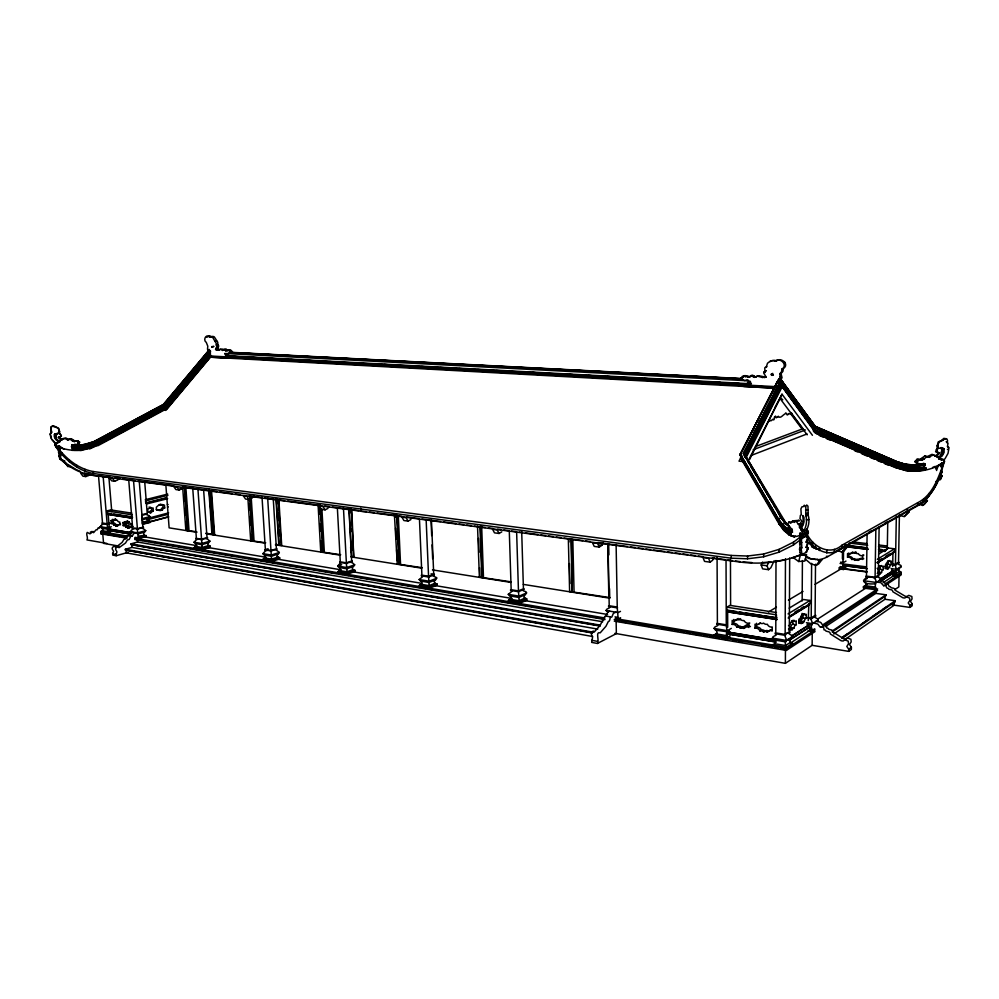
<?xml version="1.0" encoding="UTF-8"?>
<svg xmlns="http://www.w3.org/2000/svg" width="999" height="999" viewBox="0 0 999 999"><rect width="100%" height="100%" fill="white"/><g stroke="black" fill="none" stroke-linecap="round" stroke-linejoin="round"><path stroke-width="1.5" d="M89.71 448.301L80.969 450.474L71.891 450.349M755.044 628.196L755.044 624.188A4.858 4.133 54.3 0 0 759.003 623.975L759.939 623.051A4.408 3.759 54 0 0 763.623 623.114A3.946 3.372 53.6 0 0 767.332 624.238L768.169 625.549A4.221 3.609 53.2 0 0 772.202 626.947L772.19 631.043A4.983 4.233 52.8 0 0 768.156 631.218L767.207 632.142A3.309 2.81 53.2 0 0 763.573 632.055A3.734 3.172 53.5 0 0 759.977 630.981L759.115 629.657A4.383 3.721 53.9 0 0 755.044 628.196L756.568 627.272A4.383 3.721 53.8 0 1 760.639 628.721L761.5 630.044A3.734 3.172 53.4 0 1 765.084 631.118A3.309 2.81 53.1 0 1 768.718 631.206L769.667 630.294A4.97 4.221 52.7 0 1 772.289 629.707M756.568 627.272L756.58 623.264M763.648 553.995L747.552 556.031L731.218 555.444L93.294 471.54C77.348 468.706 64.46 457.417 55.395 444.518L55.569 446.453C64.635 459.365 77.522 470.654 93.456 473.514L731.218 558.191L747.552 558.791L763.648 556.78L763.648 553.995L779.108 549.35L793.468 542.145L806.343 532.529C811.925 546.166 829.17 556.518 841.932 545.217L917.619 502.759C933.266 494.955 938.748 476.436 944.355 461.176C940.146 477.447 933.466 496.79 917.557 505.182L917.619 502.759M940.259 458.354L941.058 459.765L942.457 459.165L944.067 460.427A1.286 1.186 -52.2 0 1 944.442 461.913L941.295 464.148A55.207 51.011 -54.1 0 1 922.402 470.616L918.705 471.004L919.105 469.955L923.95 467.27L923.788 465.921L925.261 465.447L924.412 463.686C921.877 464.972 914.809 464.073 917.831 460.951L919.804 459.715L922.327 460.114L926.872 456.793L929.507 457.342C931.143 455.02 935.027 454.27 936.875 456.73A2.16 1.986 -52.2 0 1 939.21 458.916L940.009 458.504M71.965 444.88L71.578 446.728L80.282 446.853L88.237 445.429L88.099 443.618C113.948 434.553 73.464 449.75 71.928 445.042C77.572 445.167 82.53 445.354 88.249 443.643L88.499 444.23L95.941 441.308L102.735 437.674M210.439 354.707L166.234 407.43L97.24 444.468L96.141 442.869C88.536 446.79 80.182 448.014 71.641 447.327L71.603 446.378L80.27 446.503L88.162 444.93L95.654 442.008L164.573 405.007L210.127 350.799M73.302 448.601C78.009 450.649 86.389 445.229 89.386 448.176L80.819 449.712L74.813 449.625M772.414 646.341L772.427 644.917L774.65 643.706L785.539 645.541L790.384 642.382L792.594 643.219L792.594 644.642M775.998 560.539L775.786 632.916L785.152 634.452L789.322 631.793L789.672 557.954M776.435 618.206L776.448 614.835L726.847 607.13L726.86 610.439L776.96 617.882M778.995 381.468L779.008 378.683L781.98 377.634L781.081 373.514L782.916 371.378L783.341 368.631C790.122 364.023 780.431 356.368 775.411 361.288A7.805 7.23 74 0 0 770.167 361.176L767.494 363.249L766.495 366.383L764.747 367.844L764.972 371.128L766.37 370.729M763.648 556.78L779.095 552.147L779.108 549.35M785.152 634.452L785.464 558.678M614.934 633.354L785.389 663.348L785.439 649.65M614.248 621.128L786.375 650.424C786.55 644.617 781.742 640.646 791.295 638.349C795.616 635.364 788.461 634.952 788.798 632.979L789.322 632.679C779.757 633.965 789.01 638.686 785.551 641.857L727.559 632.055L726.947 636.176M791.782 414.473L791.795 413.286C789.635 413.561 789.897 414.41 788.398 413.574C786.663 418.007 786.438 410.552 785.214 413.711C782.379 415.322 780.169 419.23 778.246 416.208A1.648 0.687 -85.5 0 1 777.122 416.858A2.198 0.912 -85.5 0 1 776.161 417.694A2.198 0.912 -85.5 0 1 775.549 416.096L774.325 417.195A1.723 0.724 -85.5 0 1 773.988 419.58A1.723 0.724 -85.5 0 1 773.014 419.143L770.941 420.854L769.954 420.279A2.522 1.061 -85.5 0 1 769.005 420.729L768.381 421.84M788.561 628.721A3.234 1.274 -82.2 0 1 789.048 629.133A3.646 1.436 -82.2 0 1 790.646 627.634L791.046 626.211A4.283 1.686 -82.3 0 1 792.856 624.288L792.881 620.292M779.095 552.147L793.456 544.979L793.468 542.145M788.536 629.695A4.87 1.923 -82.2 0 1 790.334 629.382L790.746 630.194A3.234 1.274 -82.2 0 1 792.357 629.67A3.659 1.436 -82.2 0 1 793.955 628.171L794.355 626.735A4.283 1.686 -82.3 0 1 796.166 624.812L796.191 620.804A4.745 1.861 -82.5 0 1 794.43 621.066L794.03 620.254A4.308 1.698 -82.4 0 1 792.382 620.754A4.745 1.873 -82.5 0 1 791.658 620.928M802.609 555.007L800.112 552.822L799.55 549.375L799.862 547.739L801.81 547.789L801.36 537.887M800.149 547.577L799.65 542.944L801.847 542.532M802.06 616.47L802.072 613.361M802.16 600.936L802.409 560.564M798.9 622.315A3.322 1.299 -82.4 0 1 799.362 622.652A3.322 1.299 -82.4 0 1 800.898 621.103L801.285 619.73A4.233 1.648 -82.4 0 1 803.009 617.857L803.034 613.823L805.219 614.16M806.343 532.529L806.33 535.389C811.912 549.025 829.195 559.24 841.895 547.914L919.305 504.195L922.564 505.432L924.412 504.383L927.397 500.649L925.024 498.738M806.28 618.356L806.305 614.323A3.809 1.474 -82.6 0 1 804.707 614.685L804.357 613.823A5.245 2.035 -82.6 0 1 802.709 614.422A4.745 1.848 -82.6 0 1 801.123 615.846L800.699 617.182A4.883 1.911 -82.5 0 1 798.913 619.155L798.888 623.401A4.246 1.661 -82.3 0 1 800.723 622.814L801.123 623.726A3.322 1.286 -82.4 0 1 802.647 623.164A3.334 1.299 -82.4 0 1 804.183 621.615L804.557 620.242A4.233 1.636 -82.4 0 1 806.28 618.356L803.009 617.857M806.056 547.302L807.642 548.376L806.018 552.534L808.191 548.601L807.429 547.04L806.056 547.302L807.679 543.131L806.093 542.057L807.704 537.874L806.131 536.8L808.366 532.467L807.642 532.617M806.717 546.94L808.228 542.557L806.093 542.057M808.241 620.654L808.853 603.571M789.185 608.141L803.471 599.5L810.027 600.461L810.002 603.733L789.347 616.458M808.154 617.407L811.213 617.882L811.613 563.324M812.537 544.655L812.562 541.833M812.237 633.541L812.15 645.317L848.675 651.373L851.36 649.462L851.385 647.29L849.5 644.567L851.173 641.92L850.936 639.285L847.602 637.999L845.803 639.135L843.905 638.898L833.129 632.155C833.079 628.608 828.358 630.556 828.046 628.309L826.772 628.034L826.523 626.098L825.324 625.099L820.479 627.197L819.018 625.749C817.919 622.889 815.471 624.213 813.498 622.639M815.509 564.223L815.109 615.396L811.213 617.882M815.634 548.713L815.659 545.604M819.43 550.561L819.455 547.777M826.785 553.034L826.81 550.274M142.42 523.414L141.983 515.322L147.253 513.948L146.803 514.76L149.375 515.709L149.813 517.082L147.827 519.492L150.35 522.315L142.507 524.413L142.42 523.414L150.262 521.316M834.377 549.375L834.34 552.097L841.895 547.839L841.932 545.217M842.419 557.617L842.482 551.398M843.431 559.49L843.531 550.699M838.973 568.918L843.481 569.505C841.645 565.509 844.167 562 842.407 558.366M863.748 558.778A3.734 3.347 47.2 0 0 860.002 558.803L858.029 560.402A2.935 2.61 47.7 0 0 854.894 560.364A2.947 2.622 48.1 0 0 851.785 559.465L851.036 558.379A3.746 3.334 48.6 0 0 847.527 557.242L847.564 553.721L848.713 553.059M847.527 557.242L848.675 556.568L848.7 554.233M848.675 651.373L848.713 649.2L851.385 647.29M775.411 361.288C780.344 356.793 788.273 365.447 781.955 369.031L781.53 371.778L779.695 373.913L780.594 378.047L779.008 378.683M862.537 555.082A4.296 3.859 47.4 0 0 863.81 555.094L862.674 555.769L862.624 559.452A3.746 3.347 47.3 0 0 858.865 559.49L858.029 560.402M867.107 534.128L866.483 576.123L875.087 577.26L878.333 575.187L879.12 527.035M875.087 577.26L875.848 528.883M825.349 626.71L875.811 593.381L875.861 590.334M876.235 588.536L876.223 589.81L863.398 588.049L863.411 586.775L865.371 585.714L875.374 587.075L876.235 588.536L863.411 586.775L867.095 584.427M877.621 572.577A3.222 1.124 -83.4 0 1 878.483 572.165L878.808 570.916A3.784 1.324 -83.4 0 1 880.231 569.33L880.294 565.771A3.809 1.336 -83.5 0 0 881.655 565.509L881.967 566.271A4.196 1.461 -83.5 0 0 883.328 566.158L883.266 569.717A3.784 1.324 -83.4 0 0 881.842 571.316L881.53 572.564A3.222 1.124 -83.4 0 0 880.269 573.788A2.847 0.999 -83.4 0 0 879.008 574.15L878.695 573.401A4.283 1.511 -83.3 0 0 877.796 573.076M833.753 634.015L885.002 599.263L885.064 595.591M875.811 593.381L886.001 594.805L885.988 595.716L832.217 631.967M887.287 549.338L887.774 521.515M888.323 568.706A2.935 1.011 -83.4 0 0 887.124 569.093L886.825 568.256A3.746 1.299 -83.4 0 0 885.401 568.656L885.464 564.872A4.308 1.498 -83.6 0 0 886.875 563.236L887.212 562.062A4.183 1.449 -83.6 0 0 888.461 560.914A4.633 1.598 -83.6 0 0 889.759 560.489L890.009 561.276A3.372 1.161 -83.6 0 0 891.258 561.063L891.195 564.66A3.746 1.286 -83.5 0 0 889.834 566.233L889.522 567.42A2.947 1.011 -83.5 0 0 888.323 568.706L885.301 568.319A2.935 1.024 -83.5 0 1 886.513 567.032L886.825 565.846A3.746 1.299 -83.5 0 1 888.186 564.285L888.248 560.689A3.359 1.161 -83.6 0 1 887.811 561.201M892.706 566.508L892.944 553.021L893.431 551.585L894.48 551.723L894.53 548.788L888.511 548.076L879.207 553.708M880.331 581.131L894.105 572.464L894.043 575.549L883.041 582.717M892.656 563.948L895.454 564.31L896.34 516.221M842.032 638.486L895.241 601.623L895.254 600.711L885.002 599.263M892.394 575.923L896.565 576.473L895.579 571.028L901.11 567.007L900.761 565.297L897.901 564.135L898.501 563.124C890.022 563.798 903.021 573.876 891.595 570.117M899.425 514.497L898.513 562.362L895.454 564.31M899.025 576.598L898.825 586.9L894.954 589.51M899.337 568.356L898.613 570.554L901.148 572.265L901.098 574.962L885.451 585.252M892.057 604.857L909.939 607.417L909.977 605.419L912.212 603.821L910.451 601.373L912.05 598.901L911.837 596.49L908.715 595.367L907.03 596.453L905.244 596.266L895.179 590.259C895.104 586.962 890.708 588.886 890.434 586.8L889.235 586.575L887.899 583.916L883.64 585.714L880.731 582.579L876.523 582.142M912.212 603.821L912.162 605.819L909.939 607.417M923.526 499.375L923.476 501.785L917.569 505.119M929.245 495.654L929.307 493.269M934.727 487.025L934.789 484.665M939.784 476.211L939.847 473.851M940.284 475.262L941.645 476.111L940.184 479.595L941.982 476.348L941.845 475.387L940.284 475.262L941.745 471.765L941.008 470.966M940.733 475.012L942.094 472.015L941.445 470.741M346.478 563.698L346.428 562.961M201.536 539.31L201.573 539.984M55.757 443.156L55.032 445.204L57.892 446.765A46.004 43.968 22.4 0 0 74.65 450.324L77.872 450.287L73.926 448.389L71.828 445.304C73.814 444.655 80.994 445.005 78.097 441.895L76.311 441.058L74.163 441.62L70.042 439.31L67.782 440.01L65.135 438.611L62.288 439.21M77.323 444.243L79.645 441.995L78.334 442.607M923.925 467.432C919.043 469.98 888.935 466.545 915.608 468.993L915.758 470.104L914.51 470.891L904.482 470.179L894.967 467.457L896.627 466.733L905.968 469.418L915.758 470.104L925.973 468.768L925.723 467.669L915.209 468.956L915.072 466.021L924.924 464.735M743.855 454.77L781.131 381.805L814.747 427.784L896.852 463.211L905.693 465.759L915.072 466.021L914.959 465.159L905.718 464.435L897.102 461.7L815.084 426.298L781.068 379.67L778.571 379.533M905.606 467.957L915.434 469.105L925.723 467.669M915.271 468.556L905.743 467.882L896.677 464.872L814.297 429.47L781.118 384.215L745.092 454.845M924.737 463.873C915.346 465.984 905.993 465.484 897.227 461.863L895.778 462.287M905.743 467.882L896.453 465.334L906.006 468.319L905.968 469.418L904.482 470.179M905.843 465.459L906.043 464.523L897.102 461.7M938.548 452.797L935.613 451.685L937.124 447.977L938.998 448.214L937.324 449.038L936.513 452.048L939.897 453.047L936.275 456.493A2.16 1.986 -52.3 0 1 938.61 458.666L939.21 458.916M208.629 352.734L208.416 349.812L207.492 349.225L207.792 346.191L206.281 342.395C202.697 340.197 206.044 333.304 209.565 336.975A5.894 4.058 80 0 1 212.537 337.175L216.221 343.381L216.845 346.503L215.597 349.55C218.506 351.336 221.778 347.14 224.275 350.199L226.186 349.013L227.46 350.524L230.494 349.837L232.405 351.848L231.506 352.884M216.009 345.017L217.807 344.755L218.656 346.228L217.869 348.913L215.597 349.55M54.346 434.34L57.58 433.379L55.482 434.115C51.798 435.177 56.781 442.495 59.765 441.533M54.645 434.053L54.82 437.112L56.681 439.835M941.745 453.484L941.383 451.236L942.294 451.61L942.656 453.846L938.773 458.391L942.169 455.956L944.105 452.46L944.08 448.763L942.219 448.576M55.944 434.765L56.156 438.136M137.974 536.688L137.999 538.848L146.216 536.575L146.129 535.551C138.774 534.964 137.3 538.886 137.512 530.956C138.099 526.386 131.468 528.983 130.37 531.68L131.493 532.917L132.692 531.967M764.972 371.128L763.661 372.977L766.233 377.21L762.337 377.447L757.404 376.136M765.072 372.565L765.634 370.941M137.375 528.821L137.425 529.47M800.174 542.332C799.063 539.472 799.887 527.909 801.685 536.126M56.119 443.007L57.368 443.369L58.179 441.933L59.628 442.033A1.811 1.723 19.7 0 1 61.551 440.01L58.217 437.5L60.727 436.763M57.368 443.369L57.667 442.457M110.052 528.296C107.168 529.058 102.135 529.532 100.325 526.698C103.109 522.152 104.982 525.237 109.952 523.688M88.237 445.267L80.307 446.69L80.444 444.992M80.744 448.576C85.764 450.786 94.493 441.72 97.852 445.729L167.158 408.504L211.039 356.106M81.069 449.85L80.969 450.474L80.794 448.863L73.364 448.763M137.462 529.358C141.633 527.31 142.645 527.971 145.742 530.619L144.83 532.005L137.762 534.015M194.031 542.232C196.691 539.323 197.465 538.149 201.598 539.86C205.769 537.649 206.768 538.449 209.902 541.121L208.953 542.544L201.91 544.692L195.18 543.518L194.031 542.232L201.748 543.518L209.902 541.121M107.093 523.876L107.143 524.512M262.912 553.658C265.709 550.536 266.583 549.425 271.029 551.211C275.175 548.813 276.149 549.775 279.333 552.472L278.334 553.958L271.353 556.256L264.086 554.982L262.912 553.658L271.278 555.044L279.333 552.472M945.991 438.573L938.223 441.908L936.975 446.628L938.098 447.852M942.981 440.334L940.234 441.283L938.348 443.469L937.874 446.99L938.998 448.214M354.695 564.81L353.658 566.358L346.753 568.806L338.898 567.444L337.699 566.046C340.534 562.325 341.87 562.287 346.416 563.548C350.299 561.613 351.586 561.663 354.695 564.81L346.79 567.557L337.699 566.046L341.658 564.685M419.168 579.557L422.577 576.81L421.928 575.911L428.583 576.997L433.753 575.024L433.191 576.011L436.638 577.659L435.701 579.857L428.933 582.492L420.404 581.006L419.168 579.557L429.108 581.206L436.8 578.234M923.838 467.008L915.109 468.219L905.618 467.544L896.528 464.935L897.377 462.038L815.084 426.298M915.109 468.219L905.618 467.544L905.693 465.759C932.279 467.382 899.35 466.346 897.04 462.937L815.047 427.547L781.418 381.518L744.118 454.533M781.068 379.67L743.368 453.696L781.068 379.995L815.234 426.748L897.227 461.863M809.015 422.964L814.435 430.369L896.827 465.684L896.627 466.733L813.149 430.769M806.131 536.8L808.366 532.467M346.416 563.548L347.153 574.288L355.045 571.49L354.982 570.329L353.072 569.63L346.915 571.803L339.822 570.616L337.999 571.59L338.062 572.752M508.279 594.33L511.85 591.458L511.188 590.509L518.481 591.708L523.451 589.572C521.216 591.583 526.823 590.684 526.573 592.919L525.424 594.605L518.843 597.464L509.54 595.841L508.279 594.33L519.168 596.141L526.573 592.919M59.141 445.954C60.29 447.739 59.391 455.007 61.189 459.415L63.586 460.564M608.291 612.35L606.156 610.564C605.719 608.254 611.625 608.379 609.228 606.555L617.257 607.867L618.281 620.229L620.616 619.043M941.62 466.945L940.496 466.57L942.307 462.849L941.395 465.334M714.148 628.458C713.698 626.048 719.854 626.173 717.394 624.25L726.285 625.711L727.21 631.768L715.459 630.119L714.148 628.458L727.409 630.669L731.318 628.371M774.65 643.706L775.474 641.158L772.439 638.124C772.002 635.651 778.283 635.789 775.786 633.816L785.152 635.339M802.647 623.164L798.963 622.165L799.412 620.179L801.673 619.043M814.347 616.97L818.131 619.243L816.982 621.753M876.16 577.36L878.321 575.986C875.911 578.009 883.541 577.559 880.619 580.556M71.641 447.327L80.482 447.327M867.369 568.668L842.781 565.484L843.381 563.886M917.606 461.838L915.584 460.951L917.781 458.828L922.327 460.114M806.942 419.98L814.11 430.157L896.59 465.784L906.006 468.319M814.297 429.47L814.747 427.784M814.435 429.832L781.118 384.215M897.002 463.149L815.047 427.547M897.214 462.862L815.321 427.51L815.534 426.71L781.068 379.995M814.535 431.356L814.809 430.319L781.118 384.777L785.189 390.322M58.117 447.952L59.64 458.529C68.681 467.095 80.082 473.551 92.532 475.299L739.472 561.975C762.175 564.922 785.926 562.175 806.68 552.185M59.266 451.573L58.417 452.297L59.328 451.348M802.422 529.72L803.171 529.47L803.72 531.056C806.405 526.635 807.367 520.317 805.793 515.584L805.856 507.642L804.307 505.194L803.358 506.605L801.885 506.855L800.898 508.903L801.273 514.897L800.386 515.347L799.974 518.731L801.772 521.103L799.874 524.05A2.597 1.061 84.1 0 1 801.123 527.509L801.997 527.709L802.422 529.72L800.836 529.845L800.399 527.847L799.525 527.647A2.597 1.049 84.1 0 0 798.276 524.188L795.941 520.941L794.43 522.39L792.482 520.991L790.733 523.264L788.785 522.14L787.924 523.663L788.773 526.698L792.269 529.22L791.171 533.241L788.935 534.403L790.821 535.889A65.297 26.349 85.1 0 0 800.674 534.765L802.334 533.154A1.561 0.637 84 0 0 802.122 531.193L801.573 529.607L800.836 529.845M805.943 529.907L806.143 530.856C808.828 526.436 809.802 520.104 808.228 515.372L807.954 506.156L806.742 504.994L805.781 506.406M782.517 381.668C783.191 382.155 782.155 385.377 781.118 385.202M798.638 561.513L800.411 555.169L806.618 554.695L804.819 561.051L798.638 561.513L793.568 557.842M131.406 532.829L130.07 533.241L128.659 535.701L127.373 535.576L125.737 538.936L123.951 539.373L122.115 542.42L116.421 546.865M616.133 620.879L616.358 633.603L597.427 643.456L591.645 642.394L592.557 637.474L591.633 635.089C590.571 633.491 593.056 629.345 594.417 631.818L600.187 625.287L602.572 620.529C605.019 620.604 603.184 615.496 606.043 616.108L607.629 612.449L609.627 611.013M217.807 344.755L217.77 342.282L214.335 336.925A5.894 4.058 80 0 0 211.363 336.713L209.565 336.975M60.877 455.831L59.041 452.772L60.552 452.235M64.023 461.038L60.427 459.315L59.366 456.356L60.115 455.731M749.562 459.577L781.992 394.193L812.437 435.302M935.601 468.993L936.612 466.183M936.538 470.517L938.561 464.897M51.136 429.245L51.573 432.43L49.95 433.853L51.174 438.573L55.482 443.743M56.344 436.251L55.857 438.424L59.478 441.82M128.659 535.701L132.08 536.276L133.804 533.528L136.376 532.767M59.378 432.967L59.053 429.42L57.293 427.784L52.135 426.073L50.787 427.335L51.374 429.095M748.051 379.957L744.417 380.532L740.634 378.284L742.994 377.322L743.643 376.024L745.104 376.598L747.539 375.849L749.425 376.86L745.104 376.598M130.981 534.165L108.504 530.407L109.403 529.095L131.88 532.842M158.554 510.027L160.789 509.652L162.387 507.654L164.698 507.967L164.473 505.107L159.241 504.545M160.789 509.652L162.425 509.902L163.386 508.216L164.698 507.967M806.755 541.708L808.253 538.111L807.592 538.461M772.702 373.339L772.702 374.35L771.078 374.238L772.389 373.788L771.977 375.362L771.303 374.762M55.282 443.943L56.319 442.807L57.567 443.181M113.449 519.63L113.099 520.404A2.922 1.848 75.1 0 1 111.126 520.616L111.376 523.551A3.434 2.173 74.9 0 1 113.449 524.487L113.986 525.337A2.298 1.449 74.9 0 1 115.847 525.998A2.597 1.648 74.9 0 1 117.645 525.949L118.019 525.162A3.072 1.948 74.9 0 1 120.055 524.925L119.805 522.015A3.397 2.16 75.1 0 1 117.732 521.066L117.195 520.217A3.072 1.948 75.1 0 1 115.297 519.542A2.735 1.736 75.1 0 1 113.449 519.63L115.434 519.118A2.735 1.736 75.2 0 0 116.084 519.443M115.434 519.118L115.072 519.892A2.91 1.848 75.1 0 1 113.099 520.104L111.126 520.616M938.198 480.157L932.392 491.146L927.434 497.939A110.777 37.25 -85.6 0 1 919.629 504.645L827.996 556.48A127.035 49.188 -85.2 0 1 817.569 559.69L810.763 558.728L800.112 552.822M920.291 459.228L924.824 455.931L929.507 457.342M150.699 507.292L147.69 509.365L147.914 512.237L149.163 511.863L150.325 512.899L153.334 510.826L153.109 507.967L151.86 508.366L149.063 507.042M774.188 560.651L770.891 567.707L768.531 569.68L762.624 568.881L761.163 564.972L762.474 562.2M768.531 569.68L767.07 565.771L769.03 561.6M774.387 388.161L743.756 386.488L742.394 384.74L744.817 384.865L749.725 382.392L750.948 382.854L747.339 382.967M748.001 377.26L752.322 375.112L755.744 376.96L757.18 376.148M428.583 576.997L429.408 588.224L437.087 585.214L437.038 584.003L435.064 583.279L429.071 585.614L421.328 584.315L419.43 585.339L419.48 586.55M90.297 532.13L92.058 531.431L93.656 532.704M131.568 527.322L131.943 526.56A3.097 1.986 74.7 0 1 132.517 526.098M741.57 377.722L742.207 376.423L745.079 375.562L746.528 376.186M713.985 557.479L712.612 560.252L710.139 562.15L704.545 561.388L702.971 557.567L708.578 558.316L710.139 562.15M748.838 459.602L781.992 394.193M781.58 385.227L745.142 456.73L782.03 385.602L745.741 456.855L746.053 457.742L782.017 387.075L782.317 386.001L781.48 385.701M814.597 616.558L810.901 619.168L812.412 622.926L811.213 626.548L812.412 631.643L807.866 630.918M741.832 455.656L739.01 461.176L744.08 461.625M782.754 519.455L744.267 453.758L781.755 380.382L743.768 453.621L781.405 380.007M744.517 454.458L781.418 381.518M744.505 456.568L781.405 384.228M744.592 456.83L781.405 384.79M778.558 379.87L739.947 455.269L777.085 382.43L780.419 383.017L780.756 385.926L781.73 386.188L816.096 433.479M778.071 380.494L740.122 454.495L778.233 379.845M752.359 431.768L753.77 429.008M757.304 422.127L758.716 419.368M772.14 393.169L775.674 386.288M946.165 441.733L947.077 442.095L947.639 441.034L947.027 439.023L943.868 438.336L942.082 439.972M774.712 408.054L780.331 397.652L782.791 399.8M942.294 451.61L942.644 449.775L940.671 448.326L942.282 448.638M875.424 583.803C854.17 585.476 867.269 572.689 874.749 578.471C877.572 581.53 874.699 583.878 875.374 587.075M599.263 547.09L597.527 543.419L592.469 542.732L594.218 546.403L599.263 547.09L601.91 545.317L603.421 542.607M933.853 488.973L937.574 482.505M128.059 521.291A3.434 2.198 75.1 0 1 127.422 521.041L125.012 522.277A3.521 2.248 75 0 1 122.977 522.552L123.227 525.661A3.072 1.948 74.8 0 1 125.424 526.436L125.974 527.385A2.41 1.536 74.8 0 1 127.81 527.984L132.929 526.485M127.422 521.041L126.985 521.753A3.521 2.248 75 0 1 124.95 522.04L122.977 522.552M806.268 534.29L807.941 532.667A1.561 0.637 83.9 0 0 807.729 530.719L806.767 528.971M64.698 460.764L64.161 461.55L67.807 466.483L68.332 465.684M797.577 521.203L798.601 520.367L799.325 520.954M939.897 453.047L938.998 452.672L935.376 456.118M206.843 337.312L209.39 335.652L211.363 336.713M940.196 455.869L941.07 454.582M943.118 459.503L943.468 460.177L945.029 458.728L948.014 453.421L949.05 447.614L947.464 446.416L948.039 443.256L947.077 442.095M253.833 495.704L251.998 498.139L249.013 499.5L245.517 499.025L243.394 495.891L246.903 496.353L249.013 499.5M816.195 565.334L819.467 561.076L821.99 559.64L818.718 563.898L816.195 565.334L810.976 563.948L805.182 558.978M838.223 550.736L841.845 552.185L845.054 548.039L847.414 546.703L845.054 544.717M847.414 546.703L844.205 550.836L841.845 552.185M899.475 515.447L904.232 516.57L909.24 511.625L906.842 509.677M909.24 511.625L904.232 516.57M922.564 505.432L927.397 500.649M127.06 538.224L100.924 533.778L100.737 531.543L102.885 529.82L102.123 528.084M144.168 532.267L143.581 533.641L144.38 534.915M194.48 548.426L194.405 547.352L196.666 545.516L195.891 543.693M208.267 542.832L207.767 544.742L210.265 546.228L210.339 547.302L202.198 549.725L201.623 539.959M263.324 560.089L263.249 558.978L265.609 557.067L264.822 555.169M277.622 554.258L277.085 556.243L279.658 557.792L279.732 558.903L271.691 561.5L270.991 550.649M339.822 570.616L340.522 569.068L339.66 567.632M352.922 566.658L352.222 568.206L353.072 569.63M766.146 367.457L766.87 366.571M738.149 618.443L737.374 619.392A3.896 3.297 55.8 0 1 734.989 619.942M421.328 584.315L422.065 582.692L421.191 581.206M434.94 580.169L434.203 581.78L435.064 583.279M508.516 601.635L508.479 600.362L511.163 598.201L510.364 596.041M119.655 477.647L117.682 480.032L114.648 481.256L111.676 480.844L109.478 477.922L112.462 478.321L114.648 481.256M524.625 594.942L523.951 597.202L526.76 598.938L526.798 600.212L519.405 603.471L518.481 591.708M210.389 353.971L165.921 406.968L96.94 444.006L89.086 447.077M210.552 353.971L166.034 407.043L96.953 444.13M210.414 354.383L166.209 407.305L97.128 444.393L89.211 447.49L80.844 449.088L73.327 448.901M97.265 444.68L166.408 407.542L210.252 355.244L208.604 352.847M76.324 449.25L89.311 447.789L97.378 444.842L166.521 407.717L210.364 355.419M89.386 448.176L97.403 445.03L166.696 407.829L210.602 355.432M211.326 356.119L165.909 410.364L163.124 410.127M208.716 350.474L163.461 404.333L164.048 405.094M163.824 404.87L186.438 377.984M188.399 375.636L192.332 370.966M194.305 368.631L197.253 365.122M200.2 361.613L202.16 359.278M207.018 352.759L207.08 353.434L208.416 351.835M171.828 395.592L181.668 383.878M183.641 381.543L186.601 378.022M188.561 375.686L192.507 371.004M194.468 368.668L197.427 365.147M200.374 361.638L202.347 359.303M208.604 351.848L207.08 353.434M80.257 446.178L88.087 444.767L95.554 441.845L164.46 404.857L208.316 352.684L208.916 353.009M164.698 405.094L210.314 350.811M210.539 351.086L164.947 405.344L95.804 442.47L88.237 445.429M165.185 405.794L210.402 351.935M165.272 405.931L210.589 351.948M181.855 386.888L183.816 384.553M186.875 380.944L188.836 378.596M714.185 636.475L714.173 635.089L717.145 632.692L716.333 630.332M790.396 638.723L789.472 640.634L790.384 642.382M865.371 585.714L866.208 584.015L865.421 582.454M849.862 553.434A3.359 3.009 48.8 0 0 852.022 552.897L852.734 552.047L850.873 553.558A3.359 3.009 48.9 0 1 847.564 553.721M232.405 351.848L228.484 353.584L224.962 353.846L225.599 355.332L228.097 354.782M743.843 628.446L744.755 627.422A4.346 3.684 54.5 0 1 748.9 627.509L748.9 623.251A4.995 4.246 54.9 0 1 744.867 621.753L743.93 620.516A4.845 4.121 55.4 0 1 740.359 619.505A5.357 4.558 55.7 0 1 736.6 619.343L735.813 620.292A3.896 3.309 55.9 0 1 732.167 620.367L732.18 624.437A4.346 3.659 55.5 0 1 736.076 625.874L736.925 627.147A3.409 2.885 55.1 0 1 740.371 628.296A3.409 2.872 54.8 0 1 743.843 628.446L745.391 627.522A3.397 2.872 54.8 0 0 741.92 627.384A3.409 2.885 55.1 0 0 738.473 626.236L737.624 624.962A4.333 3.659 55.4 0 0 733.741 623.526L732.18 624.437M77.872 450.287L78.509 449.6M159.128 510.339L162.425 509.902M76.96 449.325L77.585 448.626L75.487 448.214M79.008 443.019L79.633 442.332M74.425 444.742L75.062 444.068M77.46 441.383L78.097 440.709L78.971 441.933M57.979 442.12L59.441 442.232A1.811 1.723 19.7 0 1 61.351 440.197L62.962 438.549L65.809 437.949L68.444 439.335L71.666 438.911L74.8 440.946L78.097 440.709M71.828 445.304L72.477 444.617M597.427 643.456C599.637 640.359 595.042 631.318 600.199 632.842L605.943 626.286L608.329 621.515C610.776 621.578 608.94 616.47 611.788 617.082L613.361 613.411L615.921 612.137M886.163 563.386L886.463 564.06M74.163 441.62L74.8 440.946M51.561 431.081L51.274 432.717M72.278 440.971L72.915 440.297M70.042 439.31L70.692 438.648M67.782 440.01L68.444 439.335M55.819 445.829L56.506 445.142M61.351 440.197L62.038 439.535A1.798 1.711 19.7 0 0 60.527 440.059M927.447 456.468L932.092 454.308L936.875 456.73M55.032 445.204L55.732 444.518M56.506 439.285L57.63 439.972M129.271 521.94L124.45 524.562M60.327 434.677L59.89 433.141L58.741 433.404L60.24 433.941L61.101 436.363M56.244 434.503L57.218 433.678M59.465 431.568L58.604 428.221L53.509 425.786L51.086 427.06L51.249 431.368M802.322 618.718L802.047 617.332M887.599 564.934L884.689 566.545M50.737 435.439L51.473 438.286M939.709 456.98L943.193 452.085L943.168 448.401M499.063 533.478L497.19 529.945L492.607 529.333L494.48 532.854L499.063 533.478L501.835 531.83M57.58 433.379L57.143 434.39M941.058 459.765L943.056 459.415M408.054 521.116L406.081 517.719L401.91 517.157L403.896 520.541L408.054 521.116L410.926 519.567M793.456 544.979L806.33 535.389L802.734 537.662M325.05 509.84L322.989 506.568L319.18 506.056L321.228 509.315L325.05 509.84L327.984 508.391M230.607 352.123L228.696 350.112L225.662 350.799L224.388 349.288L222.477 350.474L220.629 349.325L217.844 349.987M844.792 639.635L894.242 605.169L894.305 601.498L895.241 601.623M842.045 637.499L895.254 600.711M842.307 637.449L847.377 633.94M851.185 631.318L857.529 626.922M862.599 623.426L867.669 619.917M872.739 616.408L880.356 611.138M882.891 609.39L886.7 606.755M167.582 507.28L168.219 506.843M58.741 433.404L59.765 431.281M785.389 663.348L812.462 645.104M924.362 469.855L925.973 468.768M832.229 630.981L886.001 594.805M799.837 537.774L803.733 535.202M786.375 650.424L815.059 631.568M824.175 625.561L877.621 590.397M127.922 552.385L116.184 555.719L112.762 555.107L112.625 553.471C116.046 556.118 118.332 551.997 115.872 550.037C114.585 548.226 117.795 545.754 119.018 547.689L125.537 543.006L127.373 539.959L129.158 539.51L130.794 536.163L132.08 536.276M815.072 629.907L786.388 648.713L614.223 619.542M822.889 624.775L877.646 588.873M885.476 583.741L901.123 573.488L896.565 576.473M892.594 579.358L896.465 576.823M112.625 553.471L113.636 551.348L112.45 549.425C111.164 547.614 114.373 545.154 115.597 547.09M792.594 643.219L786.388 647.277L728.446 637.587M814.734 628.746L812.424 630.257L809.39 629.782M901.148 572.265L896.59 575.237L892.407 574.687M938.098 465.534L942.307 462.849M899.275 571.515L895.728 573.838L892.931 573.463M790.509 643.019L809.802 630.444M788.898 640.259L809.827 626.997L789.235 640.322M880.643 581.181L894.105 572.464M817.731 619.043L865.958 588.024M791.445 636.088L808.203 625.312L809.502 626.935M880.369 578.883L892.619 571.003L893.805 572.427M791.77 636.138L808.528 625.362M880.668 578.921L892.919 571.041M792.632 636.438L786.413 640.446L772.439 638.124M818.268 619.904L812.474 623.638L806.405 622.689M881.18 579.345L876.335 582.467L863.498 580.731L867.182 578.409M901.26 566.396L896.702 569.33L891.12 568.618M914.647 465.072L924.599 463.961M914.959 465.159L905.731 464.185L904.557 464.81L907.579 465.022M179.121 490.01L176.96 486.975L173.739 486.538L175.899 489.572L179.121 490.01L182.13 488.723L179.982 488.436M767.207 632.142L768.718 631.206M794.63 612.3L798.513 609.927M801.098 608.329L803.683 606.743M878.883 560.526L881.53 558.903M885.489 556.468L889.46 554.02M763.573 632.055L765.084 631.118M877.309 562.287L894.48 551.723M790.246 616.321L808.341 605.169M877.072 562.799L892.944 553.021M788.161 617.994L808.84 605.244M877.534 562.862L893.393 553.084M759.977 630.981L761.5 630.044M788.061 613.886L810.027 600.461M877.359 559.29L894.53 548.788M730.044 637.175L727.434 638.723L726.41 634.24L726.673 632.055L729.22 630.556M843.481 569.505L845.878 568.069M730.044 635.776L727.434 637.325L714.173 635.089M845.891 566.858L843.493 568.294L838.998 567.707M740.371 628.296L741.92 627.384M854.894 560.364L856.031 559.69A2.922 2.61 47.6 0 1 859.165 559.727M741.82 627.784L749.799 623.039M768.443 611.987L776.423 607.242M788.398 600.124L803.046 591.433M815.022 584.328L840.321 569.318M727.559 632.055L774.125 639.672M729.282 631.043L729.907 632.105M736.925 627.147L738.473 626.223M851.785 559.465L852.921 558.791A2.935 2.622 48 0 1 856.031 559.69M845.966 561.101L843.556 562.512L840.559 562.137M789.859 527.022L785.389 523.251C773.875 525.973 803.745 534.69 787.287 528.471L789.972 527.285M792.232 531.093L786.812 529.408L792.095 530.806M786.812 529.408L787.224 530.307L792.669 532.03M740.833 458.666L740.509 457.779L779.045 523.938L783.803 530.432L788.898 534.79L794.193 536.813L795.541 536.038M851.598 552.722A4.62 4.146 48.6 0 0 854.994 552.759L856.131 552.085A4.608 4.133 48.5 0 1 853.883 552.372M162.075 504.42L158.529 505.282L156.331 507.205L156.556 510.089L160.764 510.589M85.802 476.573L83.604 473.688L80.732 473.301L82.929 476.186L85.802 476.573L88.836 475.387L85.964 475M770.067 361.65L771.565 360.789A7.792 7.218 74 0 1 776.81 360.914M750.911 375.524L754.332 377.372L758.815 375.736L765.858 377.147L764.46 377.56M736.413 611.538L727.409 610.127L727.409 611.813L777.185 619.455M868.755 532.367L871.403 530.881M884.727 523.364L887.399 521.853M787.224 530.307L791.795 531.618M782.467 525.024L782.517 526.298L787.974 530.194L788.823 532.067L791.42 533.041M791.333 533.653L788.735 532.667L783.953 527.909L777.784 519.48L781.093 517.445L786.288 524.487M788.735 532.667L783.74 528.871L779.095 522.539L739.697 454.57M788.823 533.379L778.708 522.989L783.378 529.37L788.373 533.641L791.308 534.103M790.246 534.028L788.898 534.79L788.373 533.641M726.847 607.13L729.982 605.382L776.46 612.549M801.81 547.789L801.173 549.013L801.785 553.034M808.191 548.601L807.529 548.963L808.191 547.802M941.982 476.348L941.995 475.686M88.162 445.092L95.779 442.32L95.417 440.759L163.599 404.42L208.541 350.711M95.517 440.909L163.611 404.345M109.565 434.165L117.67 429.645M124.513 426.123L127.235 424.662M135.315 420.167L142.195 416.633M150.25 412.15L155.682 409.24M95.679 442.145L164.81 405.257M95.654 442.008L96.154 443.019L165.31 405.881M91.046 447.777L107.23 440.072M109.927 438.623L161.251 411.064M163.948 409.615L166.658 408.154M808.216 543.356L807.567 543.718L808.228 542.557M942.094 472.015L942.107 471.353M749.525 383.266L750.461 381.431L746.628 380.369M807.629 533.191L808.291 532.854M938.61 458.666L940.858 458.603L941.657 460.015M785.389 523.251L789.198 526.136M781.093 517.445L785.938 523.563L788.573 525.262M789.173 532.842L783.953 527.909M784.115 528.309C770.841 514.123 787 526.436 783.378 529.37L783.803 530.432M620.591 617.719L618.256 618.893L615.259 618.393M620.491 611.376L618.144 612.549L606.156 610.564M211.913 346.553C214.061 348.301 209.778 346.703 213.711 346.291M777.784 519.48L778.795 520.117L777.247 517.47M744.267 453.758L786.65 524.2L782.279 518.294L781.668 518.806M568.344 539.148L569.617 591.483L572.24 591.908L571.49 539.273M569.617 591.483L610.202 597.639M936.026 481.431L940.621 479.345M51.573 432.43L50.387 434.44M524.725 598.189L518.943 600.724L510.464 599.3M510.951 599.288L508.479 600.362L519.355 602.21L526.76 598.938L524.05 598.488M896.528 464.935L814.197 429.857M509.278 530.744L511.163 589.722L518.456 590.909L523.426 588.786L521.69 531.418M477.534 526.298L479.37 577.097L510.714 581.793M479.37 577.097L482.28 577.272L480.457 526.298M97.24 444.468L89.311 447.577L88.087 444.767M421.99 584.34L419.43 585.339L429.358 587.012L437.038 584.003L434.215 583.528M750.536 455.694L806.992 433.966M419.455 519.155L421.903 575.149L428.559 576.236L433.716 574.263L431.431 519.88M753.196 449.737L805.419 429.957M755.456 446.578L802.072 429.058L790.259 413.261M394.393 514.473L397.252 563.723M396.715 563.911L422.015 567.669M354.982 570.329L347.09 573.126L337.999 571.59L340.634 570.666M337.387 508.379L340.284 561.825L346.378 562.824L351.685 561.001L348.951 509.115M792.257 557.729L800.361 554.932M349.101 508.541L351.636 556.73L353.733 557.067L351.848 510.489M318.094 505.094L320.741 551.798L340.709 554.72M883.64 585.714L885.601 585.426L886.95 588.099L888.148 588.324C888.423 590.421 892.831 588.498 892.906 591.795L902.996 597.827L904.782 598.014L906.48 596.927L909.614 598.064L909.814 600.474L908.216 602.959L909.977 605.419M277.809 557.117L271.528 559.128L265.01 558.041M820.479 627.197L822.564 626.91L823.775 627.921L824.025 629.857L825.299 630.132C825.611 632.392 830.344 630.444 830.394 634.003L841.208 640.784L843.119 641.021L844.904 639.872L848.251 641.171L848.501 643.806L846.815 646.478L848.713 649.2M262.025 497.19L265.372 549.6L270.979 550.511L276.386 548.813L273.301 499.525M265.372 549.6L268.082 548.751M276.348 499.188L279.208 545.179L281.693 545.317L278.871 499.625M279.208 545.179L281.693 545.317M801.41 616.52L801.398 617.382M815.746 616.208L815.758 615.347M775.112 632.979L775.112 633.865M789.997 632.629L789.997 631.743M899.075 563.086L899.088 562.312M865.896 576.161L865.883 576.96M716.733 623.438L716.733 624.313M878.92 575.936L878.933 575.149M608.566 605.781L608.591 606.605M510.551 589.772L510.576 590.559M524.063 589.522L524.038 588.736M247.952 499.163L250.687 540.634L265.697 542.769M250.687 540.634L253.109 540.759L250.274 497.377M421.303 575.199L421.341 575.948M434.34 574.974L434.303 574.225M780.306 378.758L781.693 378.334M339.71 561.875L339.76 562.599M352.285 561.675L352.247 560.951M208.466 545.579L202.11 547.464L196.091 546.453M779.994 376.635L781.38 376.223M264.822 549.637L264.872 550.337M276.973 549.475L276.935 548.776M195.854 538.374L195.891 539.048M207.605 538.224L207.555 537.562M744.817 384.865L746.241 384.44M197.128 546.553L194.405 547.352L202.123 548.651L210.265 546.228L207.705 545.804M113.224 522.927L113.162 522.302M132.105 527.971L132.155 528.608M143.494 527.834L143.431 527.185M771.977 375.362L773.376 374.962M742.394 384.74L743.818 384.315M779.695 373.913L781.081 373.514M746.478 383.916L747.901 383.491M746.89 383.941L748.313 383.516M102.023 523.051L102.073 523.688M762.337 377.447L763.736 377.048M771.565 375.349L772.951 374.937M209.078 489.373L212.824 534.34M212.263 534.502L214.623 534.627L211.576 491.446M192.72 488.124L196.378 538.336L201.548 539.185L207.018 537.599L203.659 490.472M781.955 369.031L783.341 368.631M754.332 377.372L755.744 376.96M752.347 376.036L753.77 375.624M748.913 377.31L750.336 376.91M740.634 378.284L742.994 377.322M763.785 371.928L765.184 371.528M592.095 632.954L125.424 550.024L125.362 549.275L131.943 547.415L597.752 629.108M125.424 550.024L405.369 599.45M182.592 486.276L185.851 530.294L196.653 531.768M783.616 362.712L785.002 362.325M185.851 530.294L188.149 530.419L184.977 487.475M600.249 626.086L131.106 544.592L131.044 543.843L137.587 542.02L602.784 621.765M131.106 544.592L599.213 625.561M146.129 535.551L137.912 537.812L135.065 537.337M145.742 530.619L137.512 532.867L130.37 531.68M128.734 479.982L132.63 527.934L137.412 528.708L142.919 527.222L139.223 480.869M143.394 523.688L168.819 516.895M110.439 532.979L107.705 533.716L107.243 524.5M126.349 525.786L132.355 524.188M110.277 530.906L107.705 531.593L102.348 530.694M142.47 522.34L148.589 520.716M100.924 533.778L101.923 533.503M125.974 527.385L127.947 526.86A2.41 1.536 74.8 0 1 129.783 527.46A2.423 1.548 74.7 0 1 130.282 527.047M110.365 531.967L107.617 532.704L100.737 531.543M147.265 522.377L168.082 516.82M115.847 525.998L117.82 525.474A2.597 1.648 74.9 0 1 118.344 525.112M142.27 519.792L168.644 512.874M123.227 525.661L125.2 525.137A3.059 1.948 74.8 0 1 127.397 525.911L127.947 526.86M146.903 519.867L167.894 514.373M113.986 525.337L115.959 524.812A2.298 1.449 74.9 0 1 117.82 525.474M111.326 526.76L107.205 527.834L100.325 526.698M142.045 518.668L149.9 516.595M98.526 475.936L102.522 523.014L107.13 523.776L109.902 523.051M141.933 514.697L147.203 513.336L144.668 481.306M111.376 523.551L113.349 523.039A3.434 2.173 74.9 0 1 115.422 523.963L115.959 524.812M146.666 502.797L166.059 497.902M166.633 497.977L145.754 503.259L145.567 500.924L167.957 495.292M131.818 513.161L110.814 509.927L106.868 510.926L107.068 513.324L110.764 513.623M146.516 503.958L167.645 498.701M107.755 513.149L107.867 514.373L132.168 518.069M145.267 499.7L167.67 494.093M92.532 475.299L110.377 477.36M60.227 448.638L58.666 449.325L59.79 452.147M59.64 458.529L60.539 458.341M59.59 455.144L58.741 455.869L59.64 455.694M944.08 448.763L940.921 447.564L941.82 447.927M775.324 561.488L783.89 559.915M83.292 445.154L85.902 444.692M88.561 446.004L80.407 447.465L80.295 446.341L71.628 446.041M80.782 449.001L89.211 447.365M89.386 447.964L76.361 449.438M82.505 449.587L85.39 449.075M226.298 355.07L228.671 354.97M230.032 351.623L231.818 351.348M774.425 388.124L210.489 357.167L210.714 355.956M225.662 350.799L229.67 350.224M216.633 349.925L219.643 349.712M223.564 349.588L225.374 349.313M216.408 347.889L218.207 347.627M207.692 349.775L209.503 349.5M216.733 345.704L218.531 345.442M211.925 346.853L213.736 346.591M214.885 341.321L216.696 341.059M914.609 464.822L918.793 464.273M921.577 463.911L924.362 463.536M916.433 465.084L919.242 464.71M914.934 466.108L924.812 464.81M914.859 466.408L924.862 465.034M915.396 468.843L925.561 467.769M914.51 470.891L920.416 470.117M915.471 471.029L919.917 470.442M57.443 434.115L55.644 435.052L56.056 436.526M59.378 437.162L61.401 436.076L60.614 434.403M770.966 561.962L762.212 562.599M917.906 504.358L919.255 504.22M938.998 452.672L937.649 452.422M799.525 527.647L801.123 527.509M802.122 531.193L807.729 530.719M802.334 533.154L807.941 532.667M801.885 533.878L807.492 533.404M805.793 515.584L808.228 515.372M793.056 520.829L798.601 520.367M806.255 519.792L808.691 519.58M788.785 522.14L792.906 521.79M798.276 524.188L802.272 523.851M805.569 510.139L807.991 509.94M805.743 513.561L808.179 513.361M147.402 522.514L150.35 522.315L147.602 521.878M918.943 463.449C917.507 464.535 913.298 461.338 915.584 460.951M150.861 508.104L149.6 507.754M59.166 437.2L58.516 437.212L61.838 439.722A1.798 1.723 19.7 0 0 60.34 440.259M71.616 446.565L80.307 446.69M751.922 562.587L743.106 561.913M153.334 510.826L150.424 510.876L149.463 512.45L151.099 512.699M815.933 559.477L809.115 558.516L805.806 557.08M229.458 352.235L742.232 378.584M231.268 352.535L741.046 378.746M229.246 352.535L742.232 378.933M781.131 381.805L814.984 427.759M224.65 353.484L748.426 380.819M208.316 352.684L206.93 352.909M226.536 355.694L751.398 383.828M231.568 356.331L287.637 359.34M290.759 359.515L320.354 361.101M329.695 361.601L332.817 361.775M340.597 362.187L343.893 362.325M359.478 363.161L362.587 363.324M384.39 364.498L387.512 364.66M396.678 365.197L399.787 365.372M421.59 366.546L424.712 366.708M432.492 367.132L435.614 367.295M440.284 367.545L443.581 367.682M451.361 368.094L454.483 368.256M458.978 368.544L462.262 368.681M469.88 369.131L473.164 369.268M477.672 369.555L480.781 369.717M488.573 370.142L491.683 370.304M496.366 370.554L499.65 370.691M507.267 371.141L510.551 371.278M532.355 372.44L535.464 372.615M569.567 374.488L572.852 374.613M588.261 375.499L591.533 375.624M606.955 376.498L610.227 376.623M644.33 378.509L647.602 378.633M680.157 380.432L683.428 380.557M717.544 382.442L720.803 382.567M736.226 383.441L739.497 383.566M226.561 356.131L746.877 384.103M231.593 356.668L245.604 357.43M248.726 357.592L262.737 358.354M267.407 358.604L282.992 359.44M290.771 359.865L301.673 360.452M303.546 360.489L318.806 361.376M329.72 361.963L332.829 362.137M340.622 362.55L343.731 362.724M359.603 363.511L362.724 363.673M384.528 364.847L387.637 365.01M396.69 365.572L399.8 365.746M421.615 366.92L424.725 367.083M432.517 367.507L435.914 367.62M440.297 367.932L443.706 368.032M451.486 368.456L454.607 368.619M458.991 368.931L462.387 369.043M469.892 369.53L473.289 369.63M477.684 369.942L480.794 370.117M488.586 370.529L491.695 370.704M496.366 370.954L499.762 371.054M507.28 371.541L510.664 371.64M532.192 372.889L535.589 372.989M543.369 373.401L546.49 373.576M569.58 374.9L572.964 375M580.481 375.487L583.591 375.661M588.261 375.911L591.645 376.011M599.163 376.498L602.547 376.598M606.955 376.91L610.339 377.01M635.252 378.359L638.373 378.521M644.343 378.933L647.452 379.096M672.377 380.444L675.749 380.544M680.157 380.869L683.528 380.956M691.058 381.456L694.43 381.543M699.1 381.805L702.222 381.968M709.752 382.455L713.124 382.555M717.544 382.879L720.903 382.979M736.226 383.891L739.597 383.978M226.586 356.481L746.877 384.553M842.644 558.516L842.656 557.754M227.822 356.606L746.628 384.627M210.402 356.006L775.998 386.663M210.439 356.543L774.437 387.3M208.928 357.118L229.183 358.229L229.907 356.98L228.471 356.905L226.873 355.257M895.716 565.234L895.728 564.46M905.306 470.604L909.652 470.916M67.807 466.483L70.08 466.645M875.336 578.221L875.349 577.422M918.156 504.495L919.629 504.645M799.612 533.229L801.285 533.416M60.789 447.477L58.404 445.741L59.203 446.216M799.637 533.603L801.31 533.803M853.059 541.945L866.895 543.581M879.207 545.054L886.887 545.966M849.225 543.056L867.719 545.267M878.508 546.553L887.761 547.664M58.766 449.725L59.528 449.812M799.612 538.873L801.273 539.073M844.967 545.129L866.533 547.739M878.858 549.225L881.93 549.6M846.103 545.554L867.681 548.151M878.458 549.462L886.163 550.387M845.129 546.49L868.218 549.3M878.995 550.599L885.151 551.348M844.954 546.59L868.044 549.4M878.833 550.699L884.989 551.448M807.142 542.494L811.762 543.056M59.041 452.772L59.853 453.409L59.091 453.321M799.587 543.319L801.248 543.531L801.248 544.33L799.575 544.13M806.792 536.451L808.091 536.938M811.525 546.803L819.892 549.9M59.366 456.356L60.165 457.005L59.403 456.905M799.55 548.576L801.223 548.776L801.21 549.587L799.55 549.375M60.427 459.315L61.189 459.415M826.373 556.281L827.996 556.48M888.186 564.285L891.195 564.66M892.644 564.722L895.441 565.072M886.513 567.032L889.522 567.42M840.072 563.473L842.744 563.823M843.268 563.96L866.42 566.858M877.06 568.319L880.244 568.643M880.231 569.33L883.266 569.717M842.906 565.409L865.946 568.394M840.034 566.583L842.706 566.933M878.483 572.165L881.53 572.564M844.292 568.693L867.332 571.703M843.481 568.931L866.695 571.977M877.222 573.389L880.269 573.788M879.42 580.169L883.041 581.081L885.938 584.203M115.01 477.984L119.63 478.608M122.715 479.021L135.052 480.669M138.137 481.081L142.77 481.693M145.854 482.105L173.614 485.826M182.854 487.062L216.783 491.595M219.867 492.007L232.205 493.668M235.289 494.08L239.922 494.692M249.176 495.929L261.513 497.577M264.598 498.002L276.923 499.65M280.007 500.062L284.64 500.674M287.724 501.086L320.105 505.419M324.737 506.043L329.358 506.655M332.442 507.067L358.666 510.576M366.383 511.613L360.901 511.251L360.739 508.191M369.468 512.025L374.101 512.649M377.185 513.061L401.898 516.371M406.543 516.982L418.893 518.643M421.978 519.055L440.522 521.528M443.606 521.94L455.969 523.601M459.053 524.013L463.686 524.625M466.77 525.049L471.416 525.661M474.5 526.073L485.314 527.522M488.399 527.934L493.031 528.558M497.664 529.17L500.761 529.595M503.846 530.007L508.479 530.619M511.563 531.031L516.196 531.655M519.293 532.067L522.377 532.479M525.474 532.892L537.824 534.552M540.921 534.964L545.554 535.576M548.638 536.001L553.271 536.613M556.356 537.025L560.988 537.649M564.085 538.061L567.17 538.473M570.267 538.886L582.617 540.546M585.714 540.958L590.347 541.57M598.064 542.607L605.781 543.643M608.878 544.055L627.409 546.528M630.506 546.94L635.139 547.564M638.224 547.976L642.856 548.601M645.941 549.013L650.574 549.637M653.671 550.049L664.485 551.498M667.569 551.91L672.202 552.522M675.287 552.934L679.932 553.558M683.016 553.97L687.649 554.595M690.734 555.007L695.366 555.619M698.463 556.043L703.096 556.655M712.362 557.892L724.725 559.552M727.809 559.964L732.442 560.589M735.526 561.001L740.159 561.613M761.163 564.972L767.07 565.771M599.388 544.979L601.91 545.317M808.154 618.269L811.2 618.743M816.27 620.854C818.243 622.414 820.679 621.091 821.777 623.938L823.238 625.386M106.868 510.926L132.38 514.885M800.898 621.103L804.183 621.615M113.761 514.085L131.768 516.908M739.422 612L742.419 612.474M745.429 612.949L761.95 615.534M764.947 615.996L775.461 617.644M798.813 621.503L801.847 621.977M107.068 513.324L132.567 517.32M107.867 514.373L131.868 518.156M727.409 611.813L776.96 619.592M807.03 624.325L811.588 625.037M792.856 624.288L796.166 624.8M808.528 628.121L811.563 628.596M205.819 533.229L214.623 534.627M275.874 544.393L278.783 544.855L275.924 498.726M351.136 556.381L354.283 556.88M196.853 532.28L169.131 527.859L165.822 484.59M206.081 533.753L264.61 543.094M275.387 544.817L340.06 555.144M350.836 556.855L421.678 568.169M432.455 569.88L510.988 582.417M523.314 584.39L609.552 598.151M790.646 627.634L793.955 628.159M126.374 522.29L128.471 523.663M789.048 629.133L792.357 629.67M431.056 573.838L433.716 574.263M109.203 529.158L131.681 532.892M276.873 557.33L279.658 557.792L271.616 560.389L263.249 558.978M811.463 618.943L811.475 618.069M108.704 530.357L129.683 533.866M207.78 546.865L210.339 547.302M727.097 633.766L775.012 641.783M726.935 633.853L776.36 642.12M144.268 536.838L196.591 545.616M207.367 547.415L265.859 557.217M276.636 559.015L341.271 569.855M353.584 571.915L421.316 583.266M435.164 585.576L512.125 598.476M524.438 600.536L607.542 614.46M615.022 616.87L617.694 617.32M716.358 633.903L726.685 635.639M606.043 616.108L610.352 616.845M108.716 532.954L126.698 535.988M618.481 619.13L715.109 635.451M100.824 532.554L126.96 536.987M134.64 538.286L605.007 617.981M104.271 533.903L119.655 536.525M122.727 537.05L125.799 537.562M136.563 539.398L142.72 540.447M145.792 540.958L148.863 541.483M151.948 542.007L155.02 542.532M158.092 543.056L184.228 547.489M187.312 548.014L190.384 548.538M193.456 549.063L219.593 553.508M222.677 554.033L225.749 554.545M228.821 555.069L236.513 556.381M239.585 556.905L242.657 557.43M245.742 557.942L248.813 558.466M251.885 558.99L254.97 559.515M258.042 560.039L278.034 563.436M281.106 563.96L284.178 564.472M287.25 564.997L290.334 565.521M293.406 566.046L319.543 570.491M322.615 571.016L325.699 571.528M328.771 572.052L336.463 573.364M339.535 573.888L342.607 574.413M345.679 574.924L348.763 575.449M351.835 575.973L354.907 576.498M357.979 577.022L371.828 579.37M374.9 579.895L377.972 580.419M381.044 580.943L384.128 581.455M387.2 581.98L390.272 582.504M393.356 583.029L413.336 586.425M416.421 586.95L419.493 587.474M422.565 587.986L425.636 588.511M428.721 589.035L436.401 590.347M439.485 590.871L442.557 591.383M445.629 591.908L448.701 592.432M451.785 592.956L454.857 593.481M457.929 594.005L465.621 595.304M468.693 595.829L471.765 596.353M474.85 596.878L477.922 597.402M480.994 597.926L484.065 598.438M487.15 598.963L490.222 599.487M493.294 600.012L513.286 603.408M516.358 603.933L519.43 604.457M522.514 604.969L525.586 605.494M528.658 606.018L536.351 607.33M539.423 607.854L542.494 608.366M545.579 608.891L548.651 609.415M551.723 609.939L554.807 610.464M562.487 611.763L565.559 612.287M568.643 612.812L571.715 613.336M574.787 613.861L577.872 614.385M580.943 614.909L584.015 615.421M587.087 615.946L590.172 616.47M593.244 616.995L602.472 618.556M616.308 620.916L619.38 621.44M622.452 621.952L625.536 622.477M633.216 623.788L636.301 624.313M639.372 624.837L642.444 625.349M645.516 625.874L648.601 626.398M662.437 628.746L665.509 629.27M668.581 629.795L671.665 630.319M674.737 630.844L677.809 631.368M680.881 631.88L683.965 632.404M687.037 632.929L690.109 633.453M693.181 633.978L700.873 635.277M703.945 635.801L707.03 636.326M710.102 636.85L713.174 637.374M716.246 637.899L719.33 638.423M722.402 638.935L725.474 639.46M733.166 640.771L736.238 641.296M739.31 641.82L742.394 642.332M762.374 645.729L765.459 646.253M768.531 646.778L771.603 647.302M774.687 647.827L777.759 648.351M780.831 648.863L783.903 649.387M134.74 539.522L605.019 619.567M131.044 543.843L600.237 625.137M106.893 543.431L86.938 539.922C88.486 537.549 85.652 534.453 87.213 532.405L89.972 533.841L93.294 531.505L94.231 531.868L96.304 529.595C98.289 531.056 97.115 526.111 99.475 528.134L100.599 526.373L101.498 526.623M118.918 546.078L103.571 543.369L102.735 533.653M125.362 549.275L593.618 632.267M408.441 599.999L557.317 626.423M560.389 626.972L574.2 629.42M577.272 629.969L592.619 632.692M592.707 636.525L126.274 552.859L126.024 549.85M91.945 474.825L84.59 473.076M591.595 640.297L597.377 641.346M167.357 504.333L168.019 504.458M785.414 635.551L785.414 634.665M726.51 625.911L726.498 625.037M617.419 608.054L617.407 607.217M518.606 591.87L518.581 591.083M897.04 462.937L906.006 465.372M896.453 465.334L905.818 468.156M428.658 577.147L428.633 576.398M217.395 349.275L218.431 349.662M792.432 530.606L787.399 528.733L782.729 524.6M788.536 532.23L791.133 533.216M947.364 449.25L948.276 449.612M937.124 445.729L938.024 446.091M936.375 449.575L937.274 449.937M924.824 455.931L926.872 456.793M887.037 564.01L887.686 564.535M922.389 458.191L924.437 459.078M840.559 442.782L844.854 444.63M847.714 445.866L852.01 447.714M870.641 455.744L874.937 457.592M877.809 458.828L882.105 460.689M887.836 463.149L890.696 464.385M815.746 432.305L818.568 433.516M822.801 435.339L825.624 436.551M828.446 437.774L832.679 439.597M835.501 440.809L839.722 442.632M842.544 443.856L846.777 445.679M849.6 446.89L853.833 448.713M856.655 449.937L886.288 462.699M814.21 432.342L895.866 467.532L905.381 470.254A54.208 50.05 -54.4 0 0 925.524 469.642M816.195 433.516L893.531 466.833M819.292 435.452L823.538 437.287M826.36 438.499L830.606 440.334M854.657 450.686L857.492 451.91M861.737 453.733L867.394 456.181M870.216 457.392L874.462 459.228M877.297 460.439L881.543 462.275M884.365 463.486L888.611 465.322M812.874 547.377L816.907 549.125M916.495 459.365L918.518 460.239M923.213 463.336L925.261 464.223M923.213 464.56L925.261 465.447M914.847 461.526L916.87 462.412M76.985 469.93L80.22 471.441M156.206 509.378L156.843 509.74M75.912 469.418L67.595 464.248M55.782 443.444L52.16 439.772M59.166 445.829L63.924 449.3M55.569 446.453L57.892 448.164M63.624 461.126L66.608 463.461M923.176 499.775L925.549 501.685M842.694 546.053L845.054 548.039M785.476 523.488L788.848 526.336M783.716 526.261L787.175 529.195L787.287 528.471M782.18 525.474L787.674 530.357M783.653 528.071L789.023 532.504M817.12 559.078L819.467 561.076M806.917 541.421L813.174 547.002M160.427 504.183L161.588 505.182L162.837 504.857L163.049 507.729M790.946 412.562L803.933 429.97M780.319 398.863L807.167 434.827M783.428 521.191L785.202 523.563M778.371 518.693L782.816 524.837M778.084 519.068L782.567 525.274M787.911 394.031L804.22 416.271M781.58 385.577L788.211 394.605M790.022 397.078L807.204 420.504M778.059 520.229L784.24 528.621M781.755 381.543L815.321 427.51M852.921 558.791L852.184 557.704A3.734 3.334 48.5 0 0 848.675 556.568M164.46 404.857L166.234 407.43M166.696 407.829L167.158 408.504M947.564 446.403L948.138 447.252M743.768 453.621L782.304 519.068M743.293 453.496L782.192 519.443M747.589 460.951L749.163 463.611M750.736 466.283L754.17 472.177M754.682 472.952L756.255 475.624M757.829 478.296L760.202 482.305M762.562 486.301L767.294 494.305M767.569 494.867L769.143 497.539M769.655 498.314L771.24 500.986M773.601 504.982L775.174 507.654M777.547 511.663L780.182 516.221M778.446 518.906L740.434 454.22M742.294 457.979L744.63 461.938M746.178 464.585L751.623 473.838M753.171 476.486L754.732 479.133M756.28 481.768L761.713 491.021M763.273 493.668L764.822 496.316M767.157 500.287L771.815 508.216M774.138 512.187L775.699 514.822M740.034 454.283L779.37 521.678M779.607 522.315L740.346 455.207M791.87 531.293L792.319 532.23M793.618 535.639L794.193 536.813M89.311 447.789L89.71 448.913L97.777 445.142M58.441 446.128L59.465 448.551M946.815 442.182L947.127 442.907M778.708 522.989L779.045 523.938M779.095 522.539L741.021 457.692M782.279 518.294L781.53 517.494M740.746 455.332L741.27 456.78M776.523 382.804L776.747 383.504M80.432 447.302L80.844 449.088M941.745 449.413L941.882 450.337M71.728 447.202L71.853 448.451M61.913 452.834L62.088 454.77M76.911 465.409L77.073 467.37M69.143 459.852L69.318 461.8M93.294 471.54L93.456 473.514M85.015 469.355L85.19 471.316M108.154 514.298L109.403 529.095M103.159 476.56L107.13 523.776M116.046 554.095L116.184 555.719M113.099 520.104L113.349 523.039M108.854 476.81L111.776 511.713M112.412 519.293L112.662 522.327M133.541 480.631L137.412 528.708M137.387 539.535L137.612 542.37M131.706 544.43L131.943 547.415M124.95 522.04L125.2 525.137M151.473 507.717L151.698 510.589M185.839 487.362L189.023 530.556M184.415 487.612L187.587 530.569M183.941 496.765L184.278 501.311M184.84 508.903L185.29 514.96M185.851 522.552L186.301 528.621M197.914 488.823L201.548 539.185M211.014 491.595L214.061 534.79M209.852 492.345L210.302 498.563M210.851 506.343L211.288 512.562M211.838 520.342L212.275 526.56M208.816 490.097L211.938 534.203M251.199 497.302L254.046 540.909M249.713 497.527L252.547 540.934M248.813 503.621L249.213 509.765M249.725 517.432L250.225 525.112M250.836 534.328L251.236 540.459M276.898 499.038L277.185 503.633M277.759 512.824L278.234 520.491M278.808 529.682L279.183 535.814M267.657 497.939L270.979 550.511M278.309 499.775L281.131 545.491M321.915 509.115L324.338 552.11M320.904 509.103L323.326 551.947M320.092 504.682L322.777 552.122M318.731 506.493L319.18 514.273M319.705 523.613L320.142 531.393M320.679 540.734L321.203 550.062M351.223 509.115L353.733 557.067M349.65 508.379L349.9 513.036M350.711 528.583L350.874 531.68M351.698 547.227L351.86 550.324M348.676 509.652L348.838 512.762M349.662 528.334L349.825 531.456M350.649 547.027L350.886 551.698M343.431 507.667L346.378 562.824M398.314 515.934L400.549 564.248M397.215 515.909L399.45 564.073M396.603 514.535L398.913 564.26M394.942 514.298L395.08 517.382M395.592 528.196L396.091 539.01M396.603 549.825L397.103 560.639M431.093 521.778L431.68 535.614M432.067 544.842L432.642 558.666M426.148 519.83L428.559 576.236M481.668 526.398L483.479 577.459M479.945 526.485L481.768 577.472M478.496 538.424L478.996 552.272M479.545 567.657L479.882 576.885M516.62 531.73L518.456 590.909M572.814 539.435L574.05 591.883M570.991 539.472L572.24 591.908M568.843 538.948L568.918 542.02M569.442 563.561L569.929 583.566M608.691 544.143L608.903 554.895M609.54 588.661L609.715 597.877M608.016 543.531L609.203 605.731L617.245 607.042L616.108 544.405M607.817 543.768L608.841 597.427M727.647 611.675L727.697 627.272M726.036 560.227L726.273 624.837L717.394 623.388L717.07 557.492M733.728 619.467L733.741 623.526M731.218 555.444L731.218 558.191M730.456 559.54L730.606 605.469M747.552 556.031L747.552 558.791M925.124 498.751A110.702 37.325 -85.6 0 1 923.401 500.511M935.314 466.333A54.208 50.05 -54.4 0 1 932.579 467.47M934.789 455.869A2.148 1.986 -52.3 0 1 935.726 455.869M119.992 524.637A3.059 1.948 74.9 0 1 120.567 524.175M127.81 527.984A2.423 1.548 74.7 0 1 129.595 527.847L129.97 527.085A3.097 1.986 74.7 0 1 131.993 526.835L131.743 523.826A2.785 1.786 74.9 0 1 129.77 523.039L129.296 522.177A3.821 2.448 75 0 1 127.285 521.54A3.434 2.198 75 0 1 125.449 521.553M760.539 623.064A4.845 4.133 54.2 0 1 759.327 623.588M740.709 618.918A5.357 4.545 55.6 0 1 739.422 618.868M746.303 626.498A4.346 3.671 54.4 0 1 750.449 626.598M862.674 555.756A4.296 3.859 47.5 0 1 859.053 554.582L858.216 553.533A4.171 3.746 48.1 0 1 854.994 552.759M879.807 566.221A4.183 1.474 -83.5 0 0 880.294 565.771A3.397 1.199 -83.5 0 1 879.095 567.132L878.783 568.356A3.634 1.274 -83.5 0 1 877.846 569.855M792.382 620.754A3.859 1.523 -82.4 0 1 790.733 622.315L790.346 623.726A4.133 1.636 -82.4 0 1 788.548 625.599M803.034 613.823A3.809 1.486 -82.6 0 1 801.91 614.56M803.308 521.615L801.21 527.235L803.009 525.449L804.02 521.828L803.983 517.295L802.771 515.509L803.308 521.615"/></g></svg>
